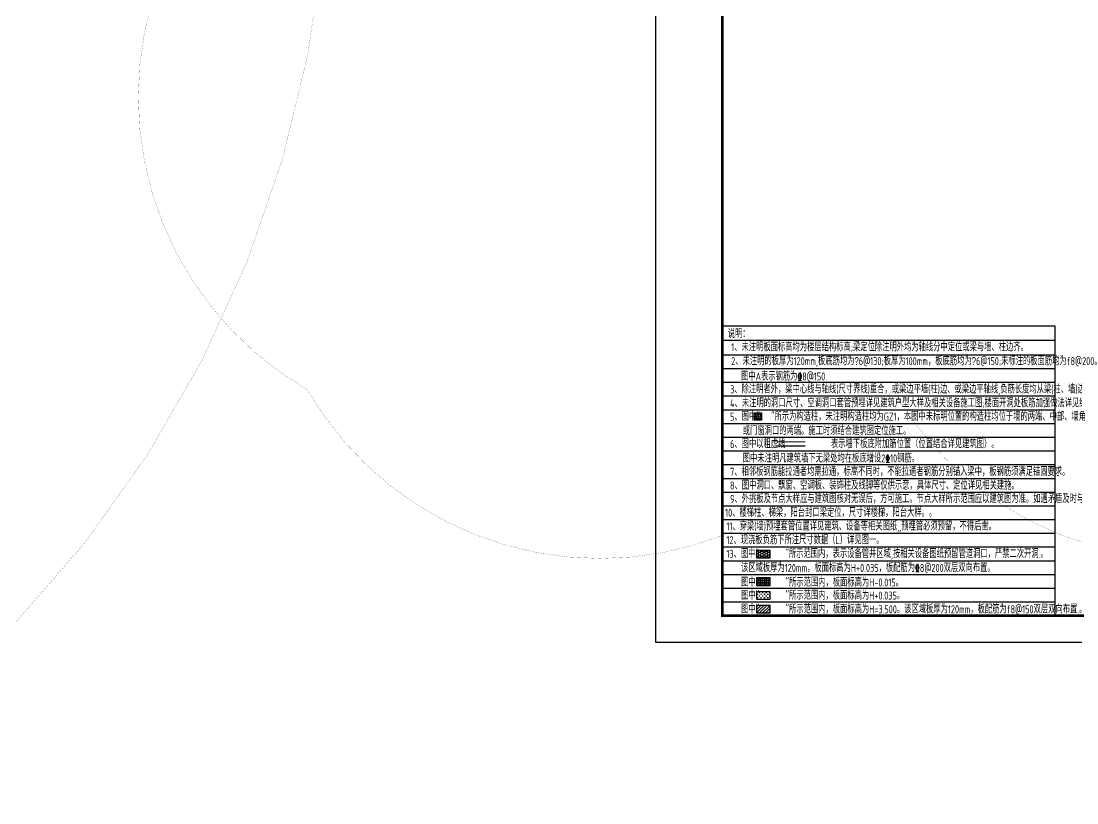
# Model space of a CAD drawing. Extents: x -812054 to 22247, y -644080 to 1003627.
# Drawn here: x -407169 to -367614, y -261926 to -232639 of the extents above; entities that cross this region are included whole.
import ezdxf

# ---------------------------------------------------------------- set-up
doc = ezdxf.new("R2010")
doc.units = 0
doc.header["$LTSCALE"] = 1000
doc.linetypes.add('DASH', pattern=[0.35, 0.25, -0.1])
doc.layers.get('0').update_dxf_attribs({"linetype": 'CONTINUOUS'})
for name, color, linetype in [('-TK', 7, 'CONTINUOUS'), ('S-B板填充', 251, 'CONTINUOUS'), ('S-文字', 7, 'CONTINUOUS'), ('S-板正筋', 2, 'CONTINUOUS'), ('S-构造柱', 212, 'CONTINUOUS'), ('S-表格线', 54, 'CONTINUOUS'), ('S-降板填充', 75, 'CONTINUOUS')]:
    doc.layers.add(name, color=color, linetype=linetype)
doc.layers.add('审图修改', color=2, linetype='CONTINUOUS', plot=False)
doc.styles.add('TSSD_REIN', font='tssdeng.shx', dxfattribs={"width": 0.7, "height": 300, "bigfont": 'tssdchn.shx'})

# ---------------------------------------------------------------- blocks, each defined once
blk = doc.blocks.new('A1')
blk.add_lwpolyline([(0, 59400), (0, 0), (84100, 0), (84100, 59400)], close=True)
at = {"const_width": 100}
blk.add_lwpolyline([(2500, 58400), (2500, 1000), (83100, 1000), (83100, 58400)], close=True, dxfattribs=at)

msp = doc.modelspace()

# ---------------------------------------------------------------- hatches: boundary and pattern name
at = {"layer": 'S-B板填充'}
h = msp.add_hatch(dxfattribs=at)
h.set_pattern_fill('ANGLE', color=252, scale=10, style=0)
h.set_pattern_definition([(0, (-294304.12, -449370.86), (0, 69.85), [50.8, -19.05]), (90, (-294304.12, -449370.86), (-69.85, 4e-15), [50.8, -19.05])])
h.paths.add_polyline_path([(-379614.96, -253779.21), (-379103.86, -253779.21), (-379103.86, -253500.42), (-379614.96, -253500.42)])
h = msp.add_hatch(dxfattribs=at)
h.set_pattern_fill('CROSS', color=252, scale=10, style=0)
h.set_pattern_definition([(0, (-294304.12, -449370.86), (63.5, 63.5), [31.75, -95.25]), (90, (-294288.245, -449386.73), (-63.5, 63.5), [31.75, -95.25])])
h.paths.add_polyline_path([(-379614.96, -254293.49), (-379103.86, -254293.49), (-379103.86, -254014.71), (-379614.96, -254014.71)])
h = msp.add_hatch(dxfattribs=at)
h.set_pattern_fill('METAL', color=256, scale=20, style=0)
h.set_pattern_definition([(45, (-293657.47, -424086.32), (-56.568542, 56.568542), [])])
h.paths.add_polyline_path([(-379614.96, -254807.78), (-379103.86, -254807.78), (-379103.86, -254529), (-379614.96, -254529)])
at = {"layer": 'S-构造柱'}
h = msp.add_hatch(dxfattribs=at)
h.set_pattern_fill('ARMORED', color=256, scale=12.857143, style=0)
h.set_pattern_definition([(50, (-2232979.035, -378931.01), (92.2191663, -8.0681316), [9.642857, -106.0714286]), (355, (-2232979.035, -378931.01), (-17.839457, 96.710417), [7.7142857, -84.857143]), (100.4514, (-2232971.35, -378931.69), (74.3797776, 88.642227), [8.1951673, -90.146843]), (46.1842, (-2232979.03, -378905.3), (137.216706, -21.281016), [14.464286, -159.107143]), (96.6356, (-2232967.6, -378907.07), (120.170919, 125.243726), [12.292751, -135.220243]), (351.1842, (-2232979.03, -378905.3), (120.170822, 125.24382), [11.571429, -127.285714]), (21, (-2232966.18, -378911.73), (76.7451924, -51.765286), [9.642857, -106.0714286]), (326, (-2232966.18, -378911.73), (31.2834, 93.233577), [7.7142857, -84.857143]), (71.4514, (-2232959.78, -378916.04), (108.0286237, 41.4682067), [8.1951673, -90.146843]), (37.5, (-2232979.035, -378931.014), (1.56340997, 42.80063835), [0, -83.8285714, 0, -86.1428571, 0, -85.1785714]), (7.5, (-2232979.035, -378931.014), (33.8232262, 50.7100772), [0, -49.1142857, 0, -81.9, 0, -32.4642857]), (327.5, (-2233007.706, -378931.014), (68.6343132, -2.8999121), [0, -32.1428571, 0, -100.2857143, 0, -133.0714286]), (317.5, (-2233020.564, -378931.014), (74.981079, 12.8706406), [0, -41.7857143, 0, -66.6, 0, -94.5]), (45, (-2232979.035, -378931.014), (-45.4568645, 45.4568645), [])])
h.paths.add_polyline_path([(-379710.45, -247308.48), (-379436.16, -247308.48), (-379436.16, -247582.77), (-379710.45, -247582.77)])
at = {"layer": 'S-降板填充', "linetype": 'ByBlock'}
h = msp.add_hatch(dxfattribs=at)
h.set_pattern_fill('HONEY', color=8, scale=17.142857, style=0)
h.set_pattern_definition([(0, (-3192200.057, -320460.903), (81.6428571, 47.1365143), [54.4285714, -108.8571429]), (120, (-3192200.057, -320460.903), (-81.6428474, 47.1365312), [54.4285714, -108.8571429]), (60, (-3192200.057, -320460.903), (9.75e-06, 94.2730455), [-108.8571429, 54.4285714])])
h.paths.add_polyline_path([(-379614.96, -252750.64), (-379103.86, -252750.64), (-379103.86, -252471.85), (-379614.96, -252471.85)])

# ---------------------------------------------------------------- linework, layer by layer
at = {"layer": 'S-板正筋', "linetype": 'DASH', "const_width": 42.86}
for points in [[(-378858.9, -248396.75), (-378858.9, -248396.75), (-377788.39, -248396.74), (-377788.39, -248396.74)], [(-378858.9, -248554.81), (-378858.9, -248554.81), (-377788.39, -248554.8), (-377788.39, -248554.8)]]:
    msp.add_lwpolyline(points, dxfattribs=at)
at = {"layer": 'S-构造柱'}
msp.add_lwpolyline([(-379710.45, -247308.48), (-379436.16, -247308.48), (-379436.16, -247582.77), (-379710.45, -247582.77), (-379710.45, -247308.48)], dxfattribs=at)
at = {"layer": 'S-表格线'}
for p, q in [((-380902.98, -254910.56), (-380902.98, -244071.05)), ((-368421.49, -244071.05), (-380902.98, -244071.05)), ((-368421.49, -254910.56), (-368421.49, -244071.05)), ((-368421.49, -244605.09), (-380902.98, -244605.09)), ((-380902.98, -253387.46), (-380902.98, -244605.09)), ((-380902.98, -245139.13), (-368421.49, -245139.13)), ((-380902.98, -245653.41), (-368421.49, -245653.41)), ((-380902.98, -246167.7), (-368421.49, -246167.7)), ((-380902.98, -246681.99), (-368421.49, -246681.99)), ((-380902.98, -247196.27), (-368421.49, -247196.27)), ((-380902.98, -247710.56), (-368421.49, -247710.56)), ((-380902.98, -248224.84), (-368421.49, -248224.84)), ((-380902.98, -248739.13), (-368421.49, -248739.13)), ((-380902.98, -249253.41), (-368421.49, -249253.41)), ((-380902.98, -249767.7), (-368421.49, -249767.7)), ((-380902.98, -250281.99), (-368421.49, -250281.99)), ((-380902.98, -250796.27), (-368421.49, -250796.27)), ((-380902.98, -251310.56), (-368421.49, -251310.56)), ((-380902.98, -251824.84), (-368421.49, -251824.84)), ((-380902.98, -252339.13), (-368421.49, -252339.13)), ((-380902.98, -252853.41), (-368421.49, -252853.41)), ((-380902.98, -253367.7), (-368421.49, -253367.7)), ((-380902.98, -253881.99), (-368421.49, -253881.99)), ((-380902.98, -253881.99), (-368421.49, -253881.99)), ((-380902.98, -254396.27), (-368421.49, -254396.27)), ((-380902.98, -254910.56), (-368421.49, -254910.56))]:
    msp.add_line(p, q, dxfattribs=at)
at = {"layer": 'S-降板填充'}
for points in [[(-379614.96, -252750.64), (-379103.86, -252750.64), (-379103.86, -252471.85), (-379614.96, -252471.85)], [(-379614.96, -253779.21), (-379103.86, -253779.21), (-379103.86, -253500.42), (-379614.96, -253500.42)], [(-379614.96, -254293.49), (-379103.86, -254293.49), (-379103.86, -254014.71), (-379614.96, -254014.71)], [(-379614.96, -254807.78), (-379103.86, -254807.78), (-379103.86, -254529), (-379614.96, -254529)]]:
    msp.add_lwpolyline(points, close=True, dxfattribs=at)
at = {"layer": '审图修改', "const_width": 5}
for points in [[(-786224.47, -115044.92, -0.57735027), (-712374.66, -115044.92, -0.57735027), (-638524.85, -115044.92, -0.57735027), (-564675.04, -115044.92, -0.57735027), (-490825.24, -115044.92, -0.57735027), (-416975.43, -115044.92, -0.57735027), (-416975.43, -188894.73, -0.57735027), (-416975.43, -262744.54, -0.57735027), (-416975.43, -336594.35, -0.57735027), (-416975.43, -410444.16, -0.57735027), (-416975.43, -484293.97, -0.57735027), (-490825.24, -484293.97, -0.57735027), (-564675.04, -484293.97, -0.57735027), (-638524.85, -484293.97, -0.57735027), (-712374.66, -484293.97, -0.57735027), (-786224.47, -484293.97, -0.57735027), (-786224.47, -410444.16, -0.57735027), (-786224.47, -336594.35, -0.57735027), (-786224.47, -262744.54, -0.57735027), (-786224.47, -188894.73, -0.57735027), (-786224.47, -115044.92, -0.57735027), (-786224.47, -115044.92, -0.57735027)], [(-286826.21, -180666.77, -0.57735027), (-286826.21, -202591.64, -0.57735027), (-286826.21, -224516.51, -0.57735027), (-286826.21, -246441.38, -0.57735027), (-308751.07, -246441.38, -0.57735027), (-330675.94, -246441.38, -0.57735027), (-352600.81, -246441.38, -0.57735027), (-374525.68, -246441.38, -0.57735027), (-396450.55, -246441.38, -0.57735027), (-396450.55, -224516.51, -0.57735027), (-396450.55, -202591.64, -0.57735027), (-396450.55, -180666.77, -0.57735027)]]:
    msp.add_lwpolyline(points, format="xyb", dxfattribs=at)

# ---------------------------------------------------------------- block references
at = {"layer": '-TK'}
msp.add_blockref('A1', (-383402.98, -255910.56), dxfattribs=at)

# ---------------------------------------------------------------- texts
at = {"layer": 'S-文字', "style": 'TSSD_REIN', "width": 0.7}
for s, p in [('说明：', (-380695.12, -244508.33)), ('1、未注明板面标高均为楼层结构标高;梁定位除注明外均为轴线分中定位或梁与墙、柱边齐。', (-380564.73, -245004.59)), ('3、除注明者外，梁中心线与轴线(尺寸界线)重合，或梁边平墙(柱)边、或梁边平轴线,负筋长度均从梁(柱、墙)边起算。', (-380607.92, -246581.81)), ('4、未注明的洞口尺寸、空调洞口套管预埋详见建筑户型大样及相关设备施工图;楼面开洞处板筋加强做法详见结构设计总说明。', (-380607.92, -247101.81)), ('5、图中"   "所示为构造柱，未注明构造柱均为GZ1，本图中未标明位置的构造柱均位于墙的两端、中部、墙角', (-380607.92, -247608.06)), ('或门窗洞口的两端。施工时须结合建筑图定位施工。', (-380131.48, -248143.05)), ('6、图中以粗虚线            表示墙下板底附加筋位置（位置结合详见建筑图）。', (-380607.92, -248632.66)), ('图中未注明凡建筑墙下无梁处均在板底增设2%%13210钢筋。', (-380131.48, -249171.62)), ('7、相邻板钢筋能拉通者均需拉通，标高不同时，不能拉通者钢筋分别锚入梁中，板钢筋须满足锚固要求。', (-380607.92, -249671.95)), ('8、图中洞口、飘窗、空调板、装饰柱及线脚等仅供示意，具体尺寸、定位详见相关建施。', (-380607.92, -250186.23)), ('9、外挑板及节点大样应与建筑图核对无误后，方可施工。节点大样所示范围应以建筑图为准。如遇矛盾及时与设计单位联系解决。', (-380607.92, -250688.69)), ('10、楼梯柱、梯梁，阳台封口梁定位，尺寸详楼梯，阳台大样。。', (-380792.16, -251207.53)), ('11、穿梁(墙)预埋套管位置详见建筑、设备等相关图纸,,预埋管必须预留，不得后凿。', (-380744.66, -251717.85)), ('12、现浇板负筋下所注尺寸数据（L）详见图一。', (-380744.66, -252232.13)), ('13、图中"       "所示范围内，表示设备管井区域,按相关设备图纸预留管道洞口，严禁二次开洞.。', (-380744.66, -252746.42)), ('图中"       "所示范围内，板面标高为H-0.015。', (-380196.55, -253818.94)), ('图中"       "所示范围内，板面标高为H+0.035。', (-380196.55, -254308.68)), ('图中"       "所示范围内，板面标高为H=3.500。该区域板厚为120mm，板配筋为f8@150双层双向布置.。', (-380196.55, -254822.96))]:
    msp.add_text(s, height=300, dxfattribs=at).set_placement(p)
at = {"layer": 'S-文字', "color": 1, "style": 'TSSD_REIN', "width": 0.7}
for s, p in [('2、未注明的板厚为120mm,板底筋均为\ue5326@130;板厚为100mm，板底筋均为\ue5326@150;未标注的板面筋均为f8@200。', (-380564.73, -245526.4)), ('图中A表示钢筋为%%1328@150.', (-380195.59, -246101.59)), ('该区域板厚为120mm，板面标高为H+0.035，板配筋为%%1328@200双层双向布置。', (-380196.55, -253274.17))]:
    msp.add_text(s, height=300, dxfattribs=at).set_placement(p)

doc.saveas('drawing.dxf')
